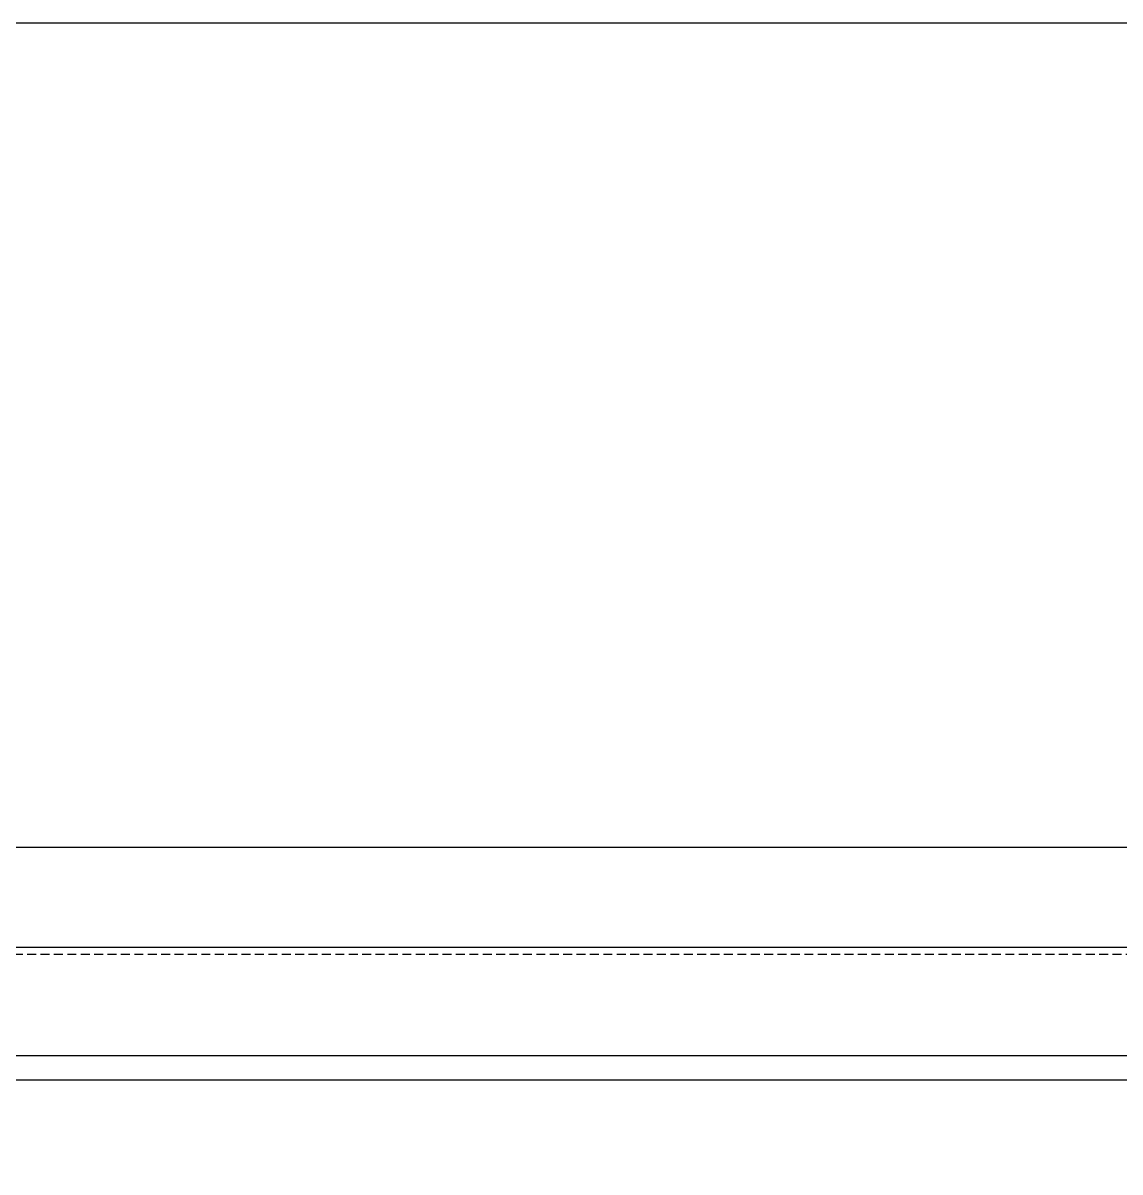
# Model space of a CAD drawing. Header units: inches. Extents: x -456 to 658, y -232 to 0.
# Drawn here: x -41.35 to -10.65, y -32.17 to 0 of the extents above; entities that cross this region are included whole.
import ezdxf

# ---------------------------------------------------------------- set-up
doc = ezdxf.new("R2010")
doc.units = ezdxf.units.IN
doc.header["$MEASUREMENT"] = 0
doc.linetypes.add('HIDDEN', pattern=[0.375, 0.25, -0.125])
doc.layers.add('_Defpoints', color=7, linetype='Continuous', lineweight=25, plot=False)
doc.layers.add('IR_MOD', color=3, linetype='Continuous')

msp = doc.modelspace()

# ---------------------------------------------------------------- linework, layer by layer
for points in [[(-228.17117, -67.80228), (-228.1713, 0), (0, 0), (-0.00004, -67.80228)], [(0, -25.88019), (-219.36285, -25.88019)], [(0.06297, -28.91307), (-219.29988, -28.91307)], [(0.06407, -29.59547), (-219.29879, -29.59547)]]:
    msp.add_lwpolyline(points)
at = {"layer": '_Defpoints', "linetype": 'HIDDEN'}
msp.add_lwpolyline([(-219.36285, -26.06652), (0, -26.06652)], dxfattribs=at)
at = {"layer": 'IR_MOD'}
msp.add_lwpolyline([(0, -25.88019), (-48.44126, -25.88019), (-48.44126, -23.07091), (0, -23.07091)], dxfattribs=at)

doc.saveas('drawing.dxf')
